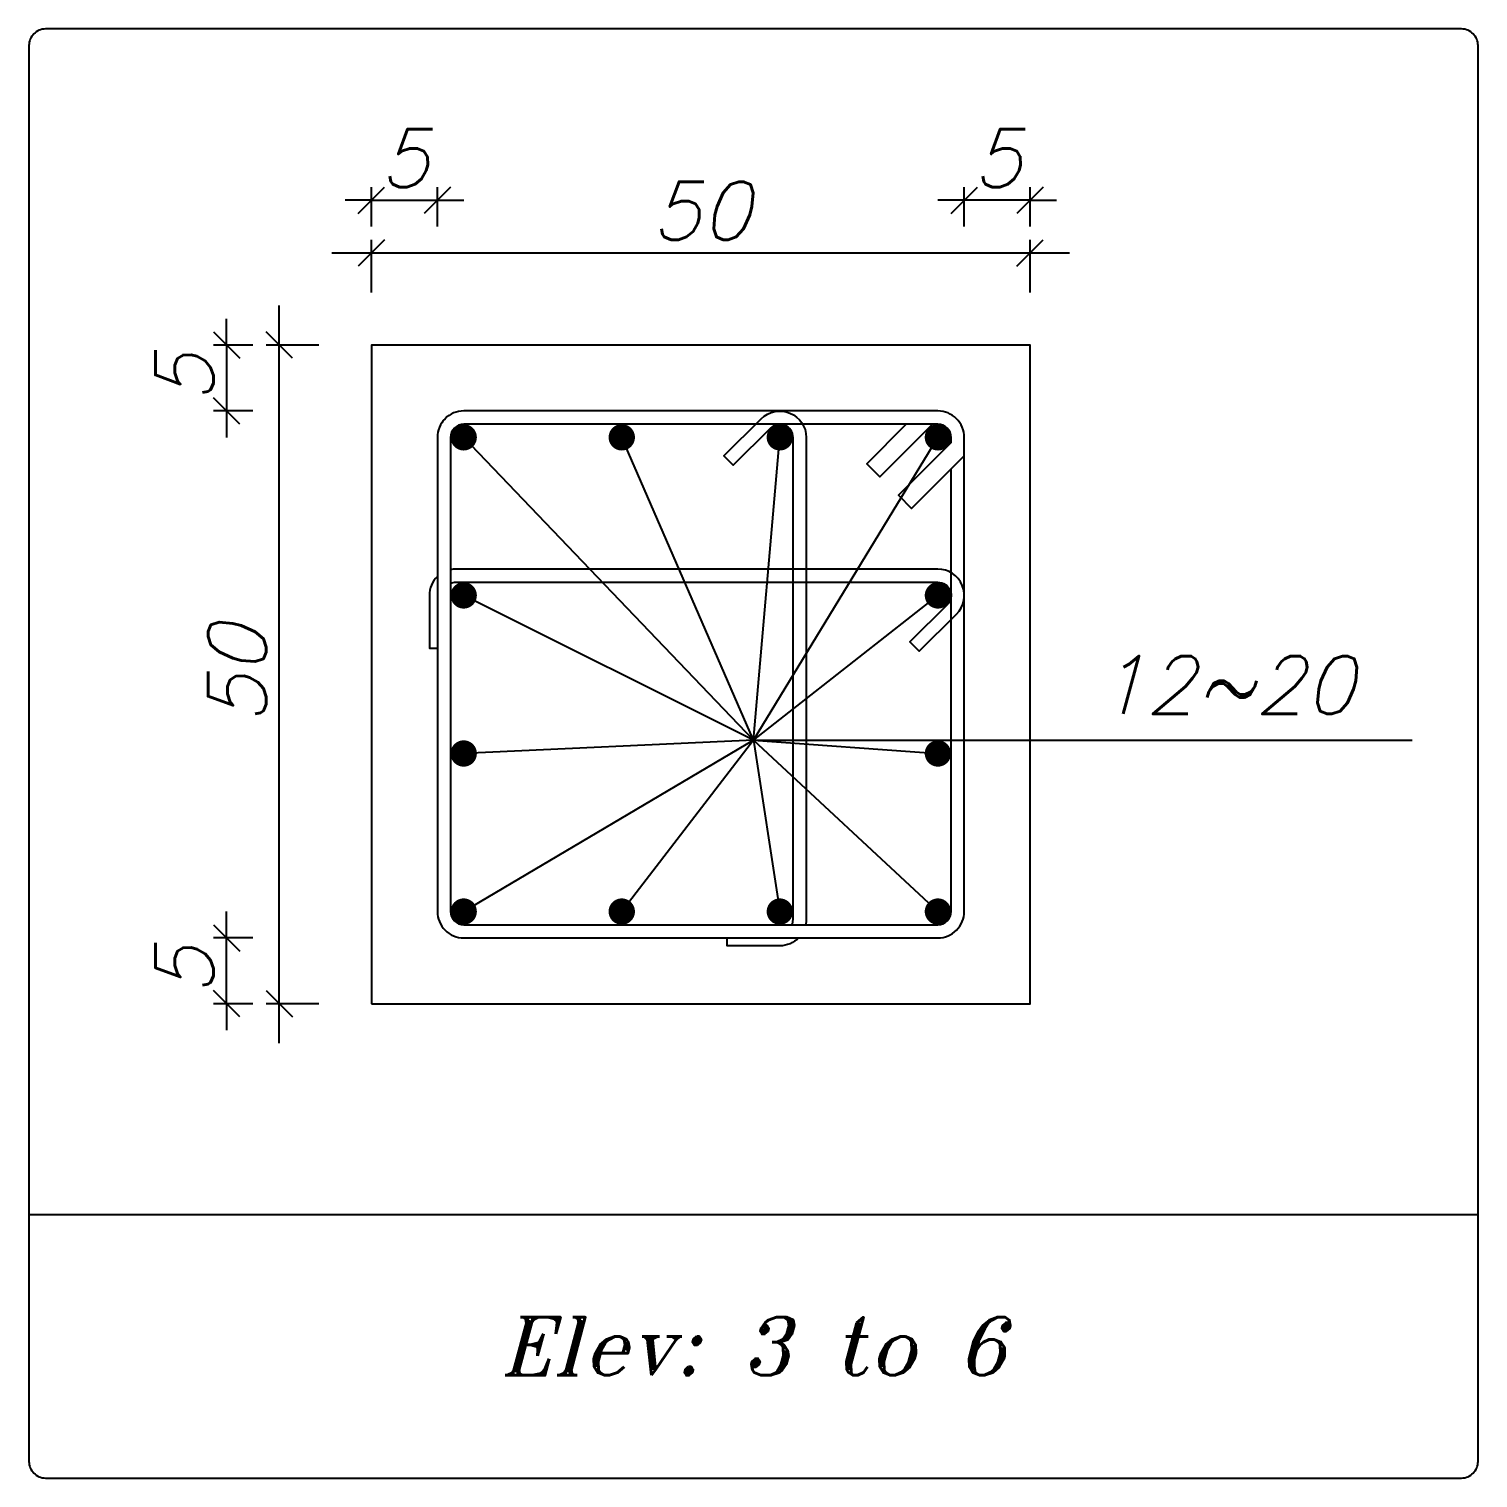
# Model space of a CAD drawing. Extents: x 0 to 308, y -92 to 22.
# Drawn here: x 298.7 to 304.2, y 1.62 to 7.12 of the extents above; entities that cross this region are included whole.
import ezdxf
from ezdxf.enums import TextEntityAlignment as Align

# ---------------------------------------------------------------- set-up
doc = ezdxf.new("R2010")
doc.units = 0
doc.header["$MEASUREMENT"] = 0
doc.header["$PDMODE"] = 33
doc.header["$PDSIZE"] = 0.3
doc.layers.add('SAZE_DRAWINGS', color=7, linetype='Continuous')
doc.styles.add('SAZE_STYLE', font='romansp.shx', dxfattribs={"oblique": 15})
doc.styles.add('SAZE_STYLE1', font='romant.shx', dxfattribs={"oblique": 15})
doc.dimstyles.new('SAZE_DIM_STYLE', dxfattribs={"dimtxt": 0.2, "dimasz": 0.2, "dimexe": 0.1, "dimexo": 0.05, "dimgap": 0.05, "dimtad": 0, "dimzin": 0, "dimdsep": 46, "dimtxsty": 'SAZE_STYLE', "dimcen": 0.09, "dimclrd": 2, "dimclre": 2, "dimclrt": 3, "dimadec": 0, "dimazin": 0, "dimtfac": 1, "dimtdec": 4, "dimtix": 1, "dimtmove": 1, "dimatfit": 3, "dimfxl": 1, "dimtolj": 1, "dimtzin": 0, "dimarcsym": 0})

# ---------------------------------------------------------------- blocks, each defined once
blk = doc.blocks.new('_Oblique')
at = {"color": 0, "linetype": 'ByBlock', "lineweight": -2}
blk.add_line((-0.5, -0.5), (0.5, 0.5), dxfattribs=at)
blk = doc.blocks.new('*D64')
at = {"layer": 'Defpoints', "color": 0, "transparency": 16777216}
for p in [(300.2487, 6.4677), (299.9987, 6.3677), (300.2487, 6.3677)]:
    blk.add_point(p, dxfattribs=at)
at = {"layer": 'SAZE_DRAWINGS', "color": 2, "lineweight": -2, "transparency": 16777216}
for p, q in [((299.9987, 6.3677), (299.9987, 6.5177)), ((300.2487, 6.3677), (300.2487, 6.5177)), ((299.9987, 6.4677), (299.8987, 6.4677)), ((299.9987, 6.4677), (300.2487, 6.4677)), ((300.2487, 6.4677), (300.3487, 6.4677))]:
    blk.add_line(p, q, dxfattribs=at)
at = {"layer": 'SAZE_DRAWINGS', "color": 2, "lineweight": -2, "transparency": 16777216, "xscale": 0.1, "yscale": 0.1, "zscale": 0.1}
blk.add_blockref('_Oblique', (299.9987, 6.4677), dxfattribs=at)
at = {"layer": 'SAZE_DRAWINGS', "color": 2, "lineweight": -2, "transparency": 16777216, "xscale": 0.1, "yscale": 0.1, "zscale": 0.1, "rotation": 180}
blk.add_blockref('_Oblique', (300.2487, 6.4677), dxfattribs=at)
at = {"layer": 'SAZE_DRAWINGS', "color": 3, "transparency": 16777216, "insert": (300.1237, 6.6277), "char_height": 0.22, "attachment_point": 5, "style": 'SAZE_STYLE'}
blk.add_mtext('\\A1;5', dxfattribs=at)
blk = doc.blocks.new('*D65')
at = {"layer": 'Defpoints', "color": 0, "transparency": 16777216}
for p in [(302.4987, 6.2677), (299.9987, 6.1177), (302.4987, 6.1177)]:
    blk.add_point(p, dxfattribs=at)
at = {"layer": 'SAZE_DRAWINGS', "color": 2, "lineweight": -2, "transparency": 16777216}
for p, q in [((299.9987, 6.1177), (299.9987, 6.3177)), ((302.4987, 6.1177), (302.4987, 6.3177)), ((299.8487, 6.2677), (302.6487, 6.2677))]:
    blk.add_line(p, q, dxfattribs=at)
at = {"layer": 'SAZE_DRAWINGS', "color": 2, "lineweight": -2, "transparency": 16777216, "xscale": 0.1, "yscale": 0.1, "zscale": 0.1, "rotation": 180}
blk.add_blockref('_Oblique', (299.9987, 6.2677), dxfattribs=at)
at = {"layer": 'SAZE_DRAWINGS', "color": 2, "lineweight": -2, "transparency": 16777216, "xscale": 0.1, "yscale": 0.1, "zscale": 0.1}
blk.add_blockref('_Oblique', (302.4987, 6.2677), dxfattribs=at)
at = {"layer": 'SAZE_DRAWINGS', "color": 3, "transparency": 16777216, "insert": (301.2487, 6.4277), "char_height": 0.22, "attachment_point": 5, "style": 'SAZE_STYLE'}
blk.add_mtext('\\A1;50', dxfattribs=at)
blk = doc.blocks.new('*D66')
at = {"layer": 'Defpoints', "color": 0, "transparency": 16777216}
for p in [(302.2487, 6.4677), (302.2487, 6.3677), (302.4987, 6.3677)]:
    blk.add_point(p, dxfattribs=at)
at = {"layer": 'SAZE_DRAWINGS', "color": 2, "lineweight": -2, "transparency": 16777216}
for p, q in [((302.2487, 6.3677), (302.2487, 6.5177)), ((302.4987, 6.3677), (302.4987, 6.5177)), ((302.2487, 6.4677), (302.1487, 6.4677)), ((302.4987, 6.4677), (302.2487, 6.4677)), ((302.4987, 6.4677), (302.5987, 6.4677))]:
    blk.add_line(p, q, dxfattribs=at)
at = {"layer": 'SAZE_DRAWINGS', "color": 2, "lineweight": -2, "transparency": 16777216, "xscale": 0.1, "yscale": 0.1, "zscale": 0.1}
blk.add_blockref('_Oblique', (302.2487, 6.4677), dxfattribs=at)
at = {"layer": 'SAZE_DRAWINGS', "color": 2, "lineweight": -2, "transparency": 16777216, "xscale": 0.1, "yscale": 0.1, "zscale": 0.1, "rotation": 180}
blk.add_blockref('_Oblique', (302.4987, 6.4677), dxfattribs=at)
at = {"layer": 'SAZE_DRAWINGS', "color": 3, "transparency": 16777216, "insert": (302.3737, 6.6277), "char_height": 0.22, "attachment_point": 5, "style": 'SAZE_STYLE'}
blk.add_mtext('\\A1;5', dxfattribs=at)
blk = doc.blocks.new('*D67')
at = {"layer": 'Defpoints', "color": 0, "transparency": 16777216}
for p in [(299.4487, 3.6677), (299.5487, 3.6677), (299.5487, 3.4177)]:
    blk.add_point(p, dxfattribs=at)
at = {"layer": 'SAZE_DRAWINGS', "color": 2, "lineweight": -2, "transparency": 16777216}
for p, q in [((299.4487, 3.6677), (299.4487, 3.7677)), ((299.5487, 3.6677), (299.3987, 3.6677)), ((299.4487, 3.4177), (299.4487, 3.6677)), ((299.5487, 3.4177), (299.3987, 3.4177)), ((299.4487, 3.4177), (299.4487, 3.3177))]:
    blk.add_line(p, q, dxfattribs=at)
at = {"layer": 'SAZE_DRAWINGS', "color": 2, "lineweight": -2, "transparency": 16777216, "xscale": 0.1, "yscale": 0.1, "zscale": 0.1}
for p, rotation in [((299.4487, 3.6677), 270), ((299.4487, 3.4177), 90)]:
    blk.add_blockref('_Oblique', p, dxfattribs=dict(at, rotation=rotation))
at = {"layer": 'SAZE_DRAWINGS', "color": 3, "transparency": 16777216, "insert": (299.2887, 3.5427), "char_height": 0.22, "attachment_point": 5, "rotation": 90, "style": 'SAZE_STYLE'}
blk.add_mtext('\\A1;5', dxfattribs=at)
blk = doc.blocks.new('*D68')
at = {"layer": 'Defpoints', "color": 0, "transparency": 16777216}
for p in [(299.6487, 5.9177), (299.7987, 5.9177), (299.7987, 3.4177)]:
    blk.add_point(p, dxfattribs=at)
at = {"layer": 'SAZE_DRAWINGS', "color": 2, "lineweight": -2, "transparency": 16777216}
for p, q in [((299.6487, 3.2677), (299.6487, 6.0677)), ((299.7987, 5.9177), (299.5987, 5.9177)), ((299.7987, 3.4177), (299.5987, 3.4177))]:
    blk.add_line(p, q, dxfattribs=at)
at = {"layer": 'SAZE_DRAWINGS', "color": 2, "lineweight": -2, "transparency": 16777216, "xscale": 0.1, "yscale": 0.1, "zscale": 0.1}
for p, rotation in [((299.6487, 5.9177), 90), ((299.6487, 3.4177), 270)]:
    blk.add_blockref('_Oblique', p, dxfattribs=dict(at, rotation=rotation))
at = {"layer": 'SAZE_DRAWINGS', "color": 3, "transparency": 16777216, "insert": (299.4887, 4.6677), "char_height": 0.22, "attachment_point": 5, "rotation": 90, "style": 'SAZE_STYLE'}
blk.add_mtext('\\A1;50', dxfattribs=at)
blk = doc.blocks.new('*D69')
at = {"layer": 'Defpoints', "color": 0, "transparency": 16777216}
for p in [(299.5487, 5.9177), (299.4487, 5.6677), (299.5487, 5.6677)]:
    blk.add_point(p, dxfattribs=at)
at = {"layer": 'SAZE_DRAWINGS', "color": 2, "lineweight": -2, "transparency": 16777216}
for p, q in [((299.4487, 5.9177), (299.4487, 6.0177)), ((299.5487, 5.9177), (299.3987, 5.9177)), ((299.4487, 5.9177), (299.4487, 5.6677)), ((299.5487, 5.6677), (299.3987, 5.6677)), ((299.4487, 5.6677), (299.4487, 5.5677))]:
    blk.add_line(p, q, dxfattribs=at)
at = {"layer": 'SAZE_DRAWINGS', "color": 2, "lineweight": -2, "transparency": 16777216, "xscale": 0.1, "yscale": 0.1, "zscale": 0.1}
for p, rotation in [((299.4487, 5.9177), 270), ((299.4487, 5.6677), 90)]:
    blk.add_blockref('_Oblique', p, dxfattribs=dict(at, rotation=rotation))
at = {"layer": 'SAZE_DRAWINGS', "color": 3, "transparency": 16777216, "insert": (299.2887, 5.7927), "char_height": 0.22, "attachment_point": 5, "rotation": 90, "style": 'SAZE_STYLE'}
blk.add_mtext('\\A1;5', dxfattribs=at)

msp = doc.modelspace()

# ---------------------------------------------------------------- linework, layer by layer
at = {"layer": 'SAZE_DRAWINGS', "color": 2}
for q in [(300.3487, 5.5677), (300.9487, 5.5677), (301.5487, 5.5677), (302.1487, 5.5677), (300.3487, 4.9677), (302.1487, 4.9677), (300.3487, 3.7677), (300.3487, 4.3677), (300.9487, 3.7677), (303.9487, 4.4177), (301.5487, 3.7677), (302.1487, 3.7677), (302.1487, 4.3677)]:
    msp.add_line((301.4487, 4.4177), q, dxfattribs=at)
at = {"layer": 'SAZE_DRAWINGS', "color": 8}
msp.add_line((298.6987, 2.6177), (304.1987, 2.6177), dxfattribs=at)
msp.add_lwpolyline([(298.7612, 1.6177), (304.1362, 1.6177, 0.414214), (304.1987, 1.6802), (304.1987, 7.0552, 0.414214), (304.1362, 7.1177), (298.7612, 7.1177, 0.414214), (298.6987, 7.0552), (298.6987, 1.6802, 0.414214)], format="xyb", close=True, dxfattribs=at)
at = {"layer": 'SAZE_DRAWINGS', "color": 3}
msp.add_lwpolyline([(299.9987, 3.4177), (302.4987, 3.4177), (302.4987, 5.9177), (299.9987, 5.9177)], close=True, dxfattribs=at)
at = {"layer": 'SAZE_DRAWINGS', "color": 4}
msp.add_lwpolyline([(300.3487, 3.6677), (302.1487, 3.6677, 0.414214), (302.2487, 3.7677), (302.2487, 5.5677, 0.414214), (302.1487, 5.6677), (300.3487, 5.6677, 0.414214), (300.2487, 5.5677), (300.2487, 3.7677, 0.414214)], format="xyb", close=True, dxfattribs=at)
for points in [[(301.5945, 3.7177, 0.103244), (301.5987, 3.7377), (301.5987, 5.5677, 0.668179), (301.5133, 5.603), (301.3719, 5.4616), (301.3366, 5.497), (301.478, 5.6384, -0.668179), (301.6487, 5.5677), (301.6487, 3.7377, -0.050382), (301.6467, 3.7177)], [(302.1987, 5.5477), (302.1987, 5.5677, 0.414214), (302.1487, 5.6177), (300.3487, 5.6177, 0.414214), (300.2987, 5.5677), (300.2987, 3.7677, 0.414214), (300.3487, 3.7177), (302.1487, 3.7177, 0.414214), (302.1987, 3.7677), (302.1987, 5.4477)], [(300.2987, 5.0135, -0.103244), (300.3187, 5.0177), (302.1487, 5.0177, -0.668179), (302.184, 4.9323), (302.0426, 4.7909), (302.078, 4.7555), (302.2194, 4.897, 0.668179), (302.1487, 5.0677), (300.3187, 5.0677, 0.050382), (300.2987, 5.0657)], [(300.2487, 5.0391, 0.201513), (300.2187, 4.9677), (300.2187, 4.7677), (300.2487, 4.7677)], [(301.6201, 3.6677, -0.201513), (301.5487, 3.6377), (301.3487, 3.6377), (301.3487, 3.6677)]]:
    msp.add_lwpolyline(points, format="xyb", dxfattribs=at)
at = {"layer": 'SAZE_DRAWINGS', "color": 6, "const_width": 0.05}
for points in [[(300.3237, 5.5677, 1), (300.3737, 5.5677, 1)], [(300.9237, 5.5677, 1), (300.9737, 5.5677, 1)], [(301.5237, 5.5677, 1), (301.5737, 5.5677, 1)], [(302.1237, 5.5677, 1), (302.1737, 5.5677, 1)], [(300.3237, 4.9677, 1), (300.3737, 4.9677, 1)], [(302.1237, 4.9677, 1), (302.1737, 4.9677, 1)], [(300.3237, 4.3677, 1), (300.3737, 4.3677, 1)], [(302.1237, 4.3677, 1), (302.1737, 4.3677, 1)], [(300.3237, 3.7677, 1), (300.3737, 3.7677, 1)], [(300.9237, 3.7677, 1), (300.9737, 3.7677, 1)], [(301.5237, 3.7677, 1), (301.5737, 3.7677, 1)], [(302.1237, 3.7677, 1), (302.1737, 3.7677, 1)]]:
    msp.add_lwpolyline(points, format="xyb", close=True, dxfattribs=at)
at = {"layer": 'SAZE_DRAWINGS', "color": 4}
for points in [[(302.1287, 5.6177), (301.9287, 5.4177), (301.8787, 5.4677), (302.0287, 5.6177)], [(302.1987, 5.5477), (301.9987, 5.3477), (302.0487, 5.2977), (302.2487, 5.4977)]]:
    msp.add_lwpolyline(points, dxfattribs=at)

# ---------------------------------------------------------------- texts
at = {"layer": 'SAZE_DRAWINGS', "color": 2, "style": 'SAZE_STYLE', "oblique": 15}
msp.add_text('12~20', height=0.22, dxfattribs=at).set_placement((302.7487, 4.5177))
at = {"layer": 'SAZE_DRAWINGS', "color": 2, "style": 'SAZE_STYLE1', "oblique": 15}
msp.add_text('Elev: 3 to 6', height=0.22, dxfattribs=at).set_placement((301.4487, 2.1177), align=Align.MIDDLE_CENTER)

# ---------------------------------------------------------------- dimensions: what is measured, and where the dimension line sits
at = {"layer": 'SAZE_DRAWINGS', "color": 2}
for base, p1, p2, override, picture, middle in [((300.2487, 6.4677), (299.9987, 6.3677), (300.2487, 6.3677), {"dimtxt": 0.22, "dimasz": 0.1, "dimexe": 0.05, "dimexo": 0, "dimgap": 0.05, "dimtad": 1, "dimtoh": 1, "dimdec": 1, "dimlfac": 20, "dimrnd": 5, "dimzin": 8, "dimblk": 'Oblique', "dimdle": 0.15, "dimclrd": 2, "dimclre": 2, "dimclrt": 3}, '*D64', (300.1237, 6.6277)), ((302.2487, 6.4677), (302.4987, 6.3677), (302.2487, 6.3677), {"dimtxt": 0.22, "dimasz": 0.1, "dimexe": 0.05, "dimexo": 0, "dimgap": 0.05, "dimtad": 1, "dimtoh": 1, "dimdec": 1, "dimlfac": 20, "dimrnd": 5, "dimzin": 8, "dimblk": 'Oblique', "dimdle": 0.15, "dimclrd": 2, "dimclre": 2, "dimclrt": 3}, '*D66', (302.3737, 6.6277)), ((302.4987, 6.2677), (299.9987, 6.1177), (302.4987, 6.1177), {"dimtxt": 0.22, "dimasz": 0.1, "dimexe": 0.05, "dimexo": 0, "dimgap": 0.05, "dimtad": 1, "dimtoh": 1, "dimdec": 1, "dimlfac": 20, "dimrnd": 1, "dimzin": 8, "dimblk": 'Oblique', "dimdle": 0.15, "dimclrd": 2, "dimclre": 2, "dimclrt": 3}, '*D65', (301.2487, 6.4277))]:
    dim = msp.add_linear_dim(base=base, p1=p1, p2=p2, dimstyle='SAZE_DIM_STYLE', override=override, dxfattribs=at)
    dim.commit()
    dim.dimension.update_dxf_attribs({"geometry": picture, "text_midpoint": middle})
for base, p1, p2, override, picture, middle in [((299.6487, 5.9177), (299.7987, 3.4177), (299.7987, 5.9177), {"dimtxt": 0.22, "dimasz": 0.1, "dimexe": 0.05, "dimexo": 0, "dimgap": 0.05, "dimtad": 1, "dimtoh": 1, "dimdec": 1, "dimlfac": 20, "dimrnd": 1, "dimzin": 8, "dimblk": 'Oblique', "dimdle": 0.15, "dimclrd": 2, "dimclre": 2, "dimclrt": 3}, '*D68', (299.4887, 4.6677)), ((299.4487, 5.6677), (299.5487, 5.9177), (299.5487, 5.6677), {"dimtxt": 0.22, "dimasz": 0.1, "dimexe": 0.05, "dimexo": 0, "dimgap": 0.05, "dimtad": 1, "dimtoh": 1, "dimdec": 1, "dimlfac": 20, "dimrnd": 5, "dimzin": 8, "dimblk": 'Oblique', "dimdle": 0.15, "dimclrd": 2, "dimclre": 2, "dimclrt": 3}, '*D69', (299.2887, 5.7927)), ((299.4487, 3.6677), (299.5487, 3.4177), (299.5487, 3.6677), {"dimtxt": 0.22, "dimasz": 0.1, "dimexe": 0.05, "dimexo": 0, "dimgap": 0.05, "dimtad": 1, "dimtoh": 1, "dimdec": 1, "dimlfac": 20, "dimrnd": 5, "dimzin": 8, "dimblk": 'Oblique', "dimdle": 0.15, "dimclrd": 2, "dimclre": 2, "dimclrt": 3}, '*D67', (299.2887, 3.5427))]:
    dim = msp.add_linear_dim(base=base, p1=p1, p2=p2, angle=90, dimstyle='SAZE_DIM_STYLE', override=override, dxfattribs=at)
    dim.commit()
    dim.dimension.update_dxf_attribs({"geometry": picture, "text_midpoint": middle})

doc.saveas('drawing.dxf')
